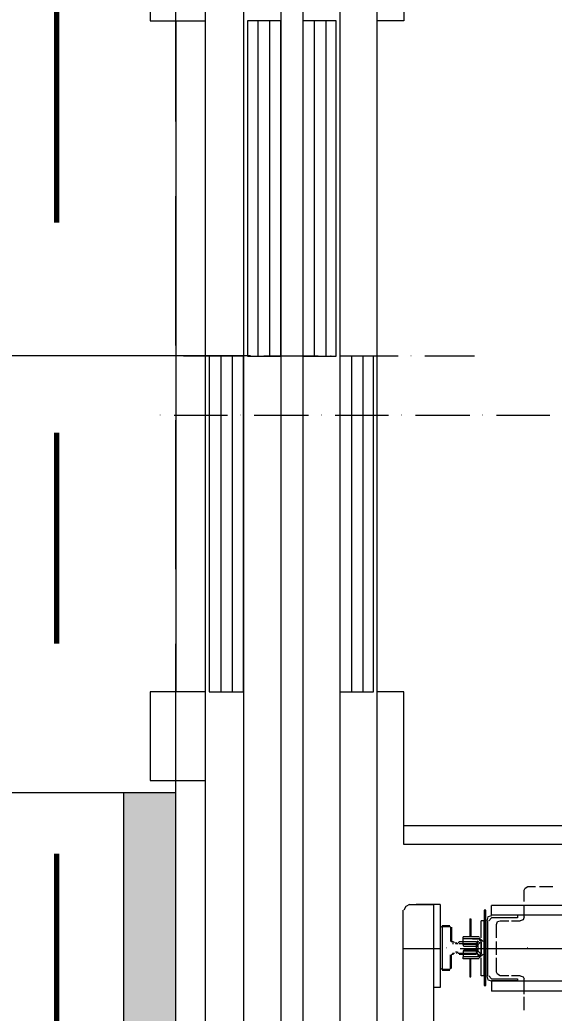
# Model space of a CAD drawing. Header units: metres. Extents: x -223175 to -223082, y -66 to 73.
# Drawn here: x -223171.052 to -223170.336, y -40.707 to -39.376 of the extents above; entities that cross this region are included whole.
import ezdxf
from ezdxf.enums import TextEntityAlignment as Align

# ---------------------------------------------------------------- set-up
doc = ezdxf.new("R2010")
doc.units = ezdxf.units.M
doc.header["$MEASUREMENT"] = 0
doc.linetypes.add('Strichlinie', pattern=[0.564444, 0.282222, -0.282222])
doc.linetypes.add('Strichlinie mittel', pattern=[0.3, 0.2, -0.1])
for name, color, linetype in [('cs-brandschutz.cs', 7, 'Continuous'), ('cs-lift.cs', 7, 'Continuous'), ('cs-wand tr.cs', 7, 'Continuous')]:
    doc.layers.add(name, color=color, linetype=linetype)

# ---------------------------------------------------------------- blocks, each defined once
blk = doc.blocks.new('Rechteckige Türöffnung 21_15')
at = {"layer": 'cs-wand tr.cs', "color": 7, "linetype": 'Strichlinie mittel', "lineweight": 13}
for p, q in [((-0.5866, 0.44), (0.5866, 0.44)), ((-0.5866, 0), (0.5866, 0))]:
    blk.add_line(p, q, dxfattribs=at)
at = {"layer": 'cs-wand tr.cs', "color": 7, "linetype": 'Continuous', "lineweight": 13}
for p, q in [((-0.5866, 0.37), (-0.5866, 0.44)), ((0.5866, 0.37), (0.5866, 0.44)), ((-0.5866, 0.27), (-0.5866, 0.37)), ((0.5866, 0.27), (0.5866, 0.37)), ((-0.5866, 0.07), (-0.5866, 0.27)), ((0.5866, 0.07), (0.5866, 0.27)), ((-0.5866, 0), (-0.5866, 0.07)), ((0.5866, 0), (0.5866, 0.07))]:
    blk.add_line(p, q, dxfattribs=at)
blk = doc.blocks.new('T Marker 21_21')
at = {"layer": 'cs-wand tr.cs', "color": 7, "linetype": 'Continuous', "lineweight": 13}
blk.add_line((0, -0.74), (0, 0.1), dxfattribs=at)
at = {"layer": 'cs-wand tr.cs', "color": 7, "lineweight": 0}
for tag, height, p in [('DUMMY_274', 0.1, (-0.19, -0.3749)), ('DUMMY_272', 0.1, (-0.0264, -0.3733)), ('DUMMY_273', 0.0667, (0.0403, -0.6205))]:
    blk.add_attdef(tag, text='', height=height, rotation=270, dxfattribs=at).set_placement(p, align=Align.BOTTOM_LEFT)
blk = doc.blocks.new('Wand_424', base_point=(-14435.9413, 223170.5178))
at = {"layer": 'cs-wand tr.cs', "linetype": 'Continuous', "lineweight": 0, "true_color": 0x83bf46}
blk.add_hatch(color=83, dxfattribs=at).paths.add_polyline_path([(-14437.6113, 223170.5878), (-14437.5413, 223170.5178), (-14437.1644, 223170.5178), (-14437.1644, 223170.5878)])
at = {"layer": 'cs-wand tr.cs', "color": 7, "linetype": 'Continuous', "lineweight": 13}
for p, q in [((-14437.1644, 223170.5878), (-14437.1644, 223170.7878)), ((-14437.6113, 223170.5878), (-14437.1644, 223170.5878)), ((-14437.1644, 223170.5178), (-14437.1644, 223170.5878))]:
    blk.add_line(p, q, dxfattribs=at)
at = {"layer": 'cs-wand tr.cs', "color": 7, "linetype": 'Continuous', "lineweight": 13, "flags": 128}
blk.add_lwpolyline([(-14437.5413, 223170.5178), (-14437.1644, 223170.5178)], dxfattribs=at)
at = {"layer": 'cs-wand tr.cs', "color": 7, "lineweight": 13}
ref = blk.add_blockref('T Marker 21_21', (-14436.5778, 223170.5178), dxfattribs=dict(at, rotation=180))
ref.add_attrib('DUMMY_272', '117', dxfattribs={"color": 7, "lineweight": 0, "height": 0.1, "rotation": 90}).set_placement((-14436.5515, 223171.0245), align=Align.BOTTOM_LEFT)
ref.add_attrib('DUMMY_274', '200', dxfattribs={"color": 7, "lineweight": 0, "height": 0.1, "rotation": 90}).set_placement((-14436.3878, 223171.0229), align=Align.BOTTOM_LEFT)
ref.add_attrib('DUMMY_275', '5', dxfattribs={"color": 7, "lineweight": 0, "height": 0.0667, "rotation": 90}).set_placement((-14436.6181, 223171.225), align=Align.BOTTOM_LEFT)
at = {"layer": 'cs-wand tr.cs', "color": 7, "linetype": 'Continuous', "lineweight": 13}
blk.add_blockref('Rechteckige Türöffnung 21_15', (-14436.5778, 223170.5178), dxfattribs=at)

msp = doc.modelspace()

# ---------------------------------------------------------------- hatches: boundary and pattern name
at = {"layer": 'cs-lift.cs', "linetype": 'Continuous', "lineweight": 0, "true_color": 0x000000}
for points in [[(-223170.8505, -39.8269), (-223170.8505, -39.8257), (-223170.8518, -39.8257), (-223170.8518, -39.8269)], [(-223170.7431, -39.8269), (-223170.7431, -39.8257), (-223170.7444, -39.8257), (-223170.7444, -39.8269)], [(-223170.6345, -39.8269), (-223170.6345, -39.8257), (-223170.6358, -39.8257), (-223170.6358, -39.8269)], [(-223170.5272, -39.8269), (-223170.5272, -39.8257), (-223170.5284, -39.8257), (-223170.5284, -39.8269)], [(-223170.8633, -39.9062), (-223170.8633, -39.9049), (-223170.8645, -39.9049), (-223170.8645, -39.9062)], [(-223170.7559, -39.9062), (-223170.7559, -39.9049), (-223170.7572, -39.9049), (-223170.7572, -39.9062)], [(-223170.6473, -39.9062), (-223170.6473, -39.9049), (-223170.6486, -39.9049), (-223170.6486, -39.9062)], [(-223170.5399, -39.9062), (-223170.5399, -39.9049), (-223170.5412, -39.9049), (-223170.5412, -39.9062)], [(-223170.4313, -39.9062), (-223170.4313, -39.9049), (-223170.4326, -39.9049), (-223170.4326, -39.9062)], [(-223170.4799, -40.6206), (-223170.4799, -40.6193), (-223170.4811, -40.6193), (-223170.4811, -40.6206)], [(-223170.3712, -40.6206), (-223170.3712, -40.6193), (-223170.3725, -40.6193), (-223170.3725, -40.6206)]]:
    msp.add_hatch(color=18, dxfattribs=at).paths.add_polyline_path(points)

# ---------------------------------------------------------------- linework, layer by layer
at = {"layer": 'cs-brandschutz.cs', "color": 242, "linetype": 'Strichlinie', "lineweight": 70, "true_color": 0xcc0033, "flags": 128}
msp.add_lwpolyline([(-223162.0021, -40.5903), (-223162.0021, -35.7292), (-223167.7421, -35.7292), (-223167.7421, -39.0542), (-223171.0028, -39.0542), (-223171.0028, -40.9242), (-223166.8421, -40.9242), (-223166.8421, -40.5893)], close=True, dxfattribs=at)
at = {"layer": 'cs-lift.cs', "color": 7, "linetype": 'Continuous', "lineweight": 0, "flags": 128}
for points in [[(-223170.8032, -40.7484), (-223170.8032, -39.2416)], [(-223170.7521, -39.2416), (-223170.7521, -40.7484)], [(-223170.7022, -39.2416), (-223170.7022, -40.7484)], [(-223170.5374, -39.3324), (-223170.5374, -39.3771), (-223170.5732, -39.3771)], [(-223170.623, -39.3541), (-223170.623, -40.7484)], [(-223170.8428, -39.3771), (-223170.8428, -40.2768)], [(-223170.7329, -39.3771), (-223170.7329, -39.8269)], [(-223170.7176, -39.3771), (-223170.7176, -39.8269)], [(-223170.6575, -39.3771), (-223170.6575, -39.8269)], [(-223170.6422, -39.3771), (-223170.6422, -39.8269)], [(-223170.761, -39.8269), (-223170.8326, -39.8269)], [(-223170.7827, -39.8269), (-223170.7827, -40.2768)], [(-223170.7674, -39.8269), (-223170.7674, -40.2768)], [(-223170.6524, -39.8269), (-223170.7252, -39.8269)], [(-223170.545, -39.8269), (-223170.6166, -39.8269)], [(-223170.6077, -39.8269), (-223170.6077, -40.2768)], [(-223170.5923, -39.8269), (-223170.5923, -40.2768)], [(-223170.4428, -39.8269), (-223170.5093, -39.8269)], [(-223170.7738, -39.9062), (-223170.8454, -39.9062)], [(-223170.6652, -39.9062), (-223170.738, -39.9062)], [(-223170.5578, -39.9062), (-223170.6294, -39.9062)], [(-223170.4492, -39.9062), (-223170.522, -39.9062)], [(-223170.3418, -39.9062), (-223170.4134, -39.9062)], [(-223170.5374, -40.4813), (-223170.5374, -40.2768), (-223170.5732, -40.2768)], [(-223170.5374, -40.4557), (-223169.138, -40.4557)], [(-223170.5374, -40.4557), (-223170.485, -40.4557)], [(-223169.138, -40.4813), (-223170.5374, -40.4813)], [(-223170.3764, -40.5579), (-223170.3764, -40.5426), (-223170.3751, -40.54), (-223170.3712, -40.5375), (-223170.361, -40.5375)], [(-223170.3559, -40.5375), (-223170.338, -40.5375)], [(-223170.5387, -40.5694), (-223170.5387, -40.7892)], [(-223170.5297, -40.5618), (-223170.5348, -40.5643), (-223170.5374, -40.5694)], [(-223170.5297, -40.5618), (-223170.4978, -40.5618), (-223170.4978, -40.7356)], [(-223170.4888, -40.5618), (-223170.5208, -40.5618)], [(-223170.4888, -40.5618), (-223170.4888, -40.673)], [(-223170.4287, -40.5694), (-223170.43, -40.5694), (-223170.43, -40.6704)], [(-223170.4275, -40.5835), (-223170.4275, -40.5694), (-223170.4287, -40.5694)], [(-223170.4198, -40.5758), (-223170.4198, -40.563)], [(-223169.892, -40.563), (-223170.4198, -40.563)], [(-223170.3764, -40.5784), (-223170.3764, -40.563)], [(-223170.4492, -40.5809), (-223170.4492, -40.6052)], [(-223170.4492, -40.5809), (-223170.4479, -40.5809)], [(-223170.4479, -40.5809), (-223170.4479, -40.6052)], [(-223170.4339, -40.6065), (-223170.4339, -40.5835)], [(-223170.43, -40.5835), (-223170.4339, -40.5835)], [(-223170.43, -40.6576), (-223170.43, -40.5835)], [(-223170.4275, -40.6576), (-223170.4275, -40.5835)], [(-223170.4275, -40.5835), (-223170.4275, -40.6576)], [(-223170.4198, -40.5771), (-223170.4249, -40.5784), (-223170.4262, -40.5835)], [(-223170.4249, -40.6576), (-223170.4249, -40.5835)], [(-223170.4198, -40.5797), (-223170.4236, -40.5835)], [(-223170.4198, -40.5758), (-223170.3853, -40.5758), (-223170.3853, -40.5797), (-223170.4198, -40.5797)], [(-223170.4198, -40.5758), (-223169.892, -40.5758)], [(-223170.4134, -40.6065), (-223170.4134, -40.5886), (-223170.4121, -40.5848), (-223170.4083, -40.5835), (-223170.3968, -40.5835)], [(-223170.393, -40.5835), (-223170.3815, -40.5835)], [(-223170.3764, -40.5784), (-223170.3776, -40.5822), (-223170.3815, -40.5835)], [(-223170.4888, -40.5924), (-223170.4888, -40.6474)], [(-223170.4863, -40.5912), (-223170.4875, -40.5924)], [(-223170.4863, -40.5899), (-223170.476, -40.5899)], [(-223170.4863, -40.5912), (-223170.476, -40.5912)], [(-223170.4863, -40.5924), (-223170.4863, -40.6474)], [(-223170.4748, -40.5924), (-223170.476, -40.5912)], [(-223170.4748, -40.5924), (-223170.4748, -40.6116)], [(-223170.4735, -40.5924), (-223170.4735, -40.6116)], [(-223170.4735, -40.6116), (-223170.4722, -40.6129)], [(-223170.4722, -40.6116), (-223170.4709, -40.6116)], [(-223170.4722, -40.6142), (-223170.4709, -40.6142)], [(-223170.4696, -40.6129), (-223170.4709, -40.6129)], [(-223170.4684, -40.6129), (-223170.4684, -40.6142)], [(-223170.4684, -40.6142), (-223170.4658, -40.6142)], [(-223170.4671, -40.6142), (-223170.4658, -40.6129)], [(-223170.4658, -40.6142), (-223170.4645, -40.6142)], [(-223170.4633, -40.6129), (-223170.4645, -40.6129)], [(-223170.4633, -40.6116), (-223170.4403, -40.6116)], [(-223170.4633, -40.6142), (-223170.4403, -40.6142)], [(-223170.439, -40.618), (-223170.4569, -40.618), (-223170.4581, -40.6154), (-223170.4581, -40.6052)], [(-223170.4364, -40.6052), (-223170.4581, -40.6052)], [(-223170.4466, -40.6078), (-223170.4581, -40.6078)], [(-223170.4454, -40.6078), (-223170.4364, -40.6078), (-223170.4581, -40.6078)], [(-223170.439, -40.6142), (-223170.4403, -40.6129)], [(-223170.4403, -40.6257), (-223170.4403, -40.6142)], [(-223170.439, -40.6129), (-223170.4377, -40.6103)], [(-223170.439, -40.6129), (-223170.439, -40.618)], [(-223170.4364, -40.6129), (-223170.4377, -40.6116)], [(-223170.4377, -40.6154), (-223170.4351, -40.6129)], [(-223170.4377, -40.6257), (-223170.4377, -40.6142)], [(-223170.4313, -40.6116), (-223170.4364, -40.6065)], [(-223170.4339, -40.6116), (-223170.4364, -40.6091)], [(-223170.4134, -40.6295), (-223170.4134, -40.6116)], [(-223170.5387, -40.6206), (-223170.4888, -40.6206)], [(-223170.5387, -40.6206), (-223170.4978, -40.6206)], [(-223170.4722, -40.6269), (-223170.4709, -40.6269)], [(-223170.4709, -40.6269), (-223170.4696, -40.6269)], [(-223170.4658, -40.6257), (-223170.4684, -40.6257)], [(-223170.4671, -40.6269), (-223170.4658, -40.6269)], [(-223170.4658, -40.6257), (-223170.4645, -40.6257)], [(-223170.4645, -40.6269), (-223170.4633, -40.6269)], [(-223170.4633, -40.6269), (-223170.4403, -40.6269)], [(-223170.462, -40.6206), (-223170.3904, -40.6206)], [(-223170.439, -40.6154), (-223170.4581, -40.6154)], [(-223170.4569, -40.6231), (-223170.4581, -40.6244), (-223170.4581, -40.6321)], [(-223170.439, -40.6244), (-223170.4581, -40.6244)], [(-223170.439, -40.6231), (-223170.4569, -40.6231)], [(-223170.4403, -40.6269), (-223170.439, -40.6257)], [(-223170.439, -40.6269), (-223170.439, -40.6231)], [(-223170.439, -40.6269), (-223170.4377, -40.6308)], [(-223170.4377, -40.6244), (-223170.4377, -40.6154)], [(-223170.4377, -40.6206), (-223170.2997, -40.6206)], [(-223170.4377, -40.6244), (-223170.4351, -40.6269), (-223170.4351, -40.6282)], [(-223170.3534, -40.6206), (-223170.2818, -40.6206)], [(-223170.4748, -40.6474), (-223170.4748, -40.6295)], [(-223170.4722, -40.6282), (-223170.4735, -40.6295)], [(-223170.4735, -40.6474), (-223170.4735, -40.6295)], [(-223170.4722, -40.6282), (-223170.4709, -40.6282)], [(-223170.4633, -40.6282), (-223170.4403, -40.6282)], [(-223170.4466, -40.6321), (-223170.4581, -40.6321)], [(-223170.4581, -40.6346), (-223170.4581, -40.6321)], [(-223170.4364, -40.6321), (-223170.4581, -40.6321)], [(-223170.4364, -40.6346), (-223170.4581, -40.6346)], [(-223170.4492, -40.6346), (-223170.4492, -40.6589), (-223170.4479, -40.6589)], [(-223170.4479, -40.6589), (-223170.4479, -40.6346)], [(-223170.4377, -40.6321), (-223170.4454, -40.6321)], [(-223170.4377, -40.6295), (-223170.4364, -40.6282)], [(-223170.4364, -40.6333), (-223170.4313, -40.6282)], [(-223170.4364, -40.6308), (-223170.4339, -40.6282)], [(-223170.4339, -40.6576), (-223170.4339, -40.6333)], [(-223170.4083, -40.6576), (-223170.4121, -40.6551), (-223170.4134, -40.6525), (-223170.4134, -40.6333)], [(-223170.4875, -40.6474), (-223170.4863, -40.6487)], [(-223170.4863, -40.6487), (-223170.476, -40.6487)], [(-223170.4863, -40.65), (-223170.476, -40.65)], [(-223170.476, -40.6487), (-223170.4748, -40.6474)], [(-223170.43, -40.6576), (-223170.4339, -40.6576)], [(-223170.4275, -40.6704), (-223170.4275, -40.6563)], [(-223170.4262, -40.6576), (-223170.4249, -40.6627), (-223170.4198, -40.664)], [(-223170.4236, -40.6576), (-223170.4198, -40.6614)], [(-223170.4198, -40.6614), (-223170.3853, -40.6614), (-223170.3853, -40.664), (-223170.4198, -40.664)], [(-223170.4198, -40.664), (-223170.4198, -40.6781)], [(-223169.892, -40.664), (-223169.892, -40.6781), (-223170.4198, -40.6781)], [(-223170.4198, -40.664), (-223169.892, -40.664)], [(-223170.3968, -40.6576), (-223170.4083, -40.6576)], [(-223170.3815, -40.6576), (-223170.393, -40.6576)], [(-223170.3815, -40.6576), (-223170.3776, -40.6589), (-223170.3764, -40.6614)], [(-223170.3764, -40.6819), (-223170.3764, -40.6614)], [(-223170.4888, -40.673), (-223170.4978, -40.673)], [(-223170.43, -40.6704), (-223170.4275, -40.6704)], [(-223170.3764, -40.7036), (-223170.3764, -40.6857)]]:
    msp.add_lwpolyline(points, dxfattribs=at)
for points in [[(-223170.8032, -39.3771), (-223170.8032, -39.257), (-223170.8773, -39.257), (-223170.8773, -39.3771)], [(-223170.5732, -40.7484), (-223170.5732, -39.3541), (-223170.6728, -39.3541), (-223170.6728, -40.7484)], [(-223170.7022, -39.8269), (-223170.7022, -39.3771), (-223170.747, -39.3771), (-223170.747, -39.8269)], [(-223170.6281, -39.8269), (-223170.6281, -39.3771), (-223170.6728, -39.3771), (-223170.6728, -39.8269)], [(-223170.7521, -40.2768), (-223170.7521, -39.8269), (-223170.7981, -39.8269), (-223170.7981, -40.2768)], [(-223170.5783, -40.2768), (-223170.5783, -39.8269), (-223170.623, -39.8269), (-223170.623, -40.2768)], [(-223170.8032, -40.3956), (-223170.8032, -40.2768), (-223170.8773, -40.2768), (-223170.8773, -40.3956)], [(-223170.4339, -40.6116), (-223170.4339, -40.6282)]]:
    msp.add_lwpolyline(points, close=True, dxfattribs=at)

# ---------------------------------------------------------------- block references
at = {"layer": 'cs-wand tr.cs', "color": 7, "lineweight": 25, "rotation": 90}
msp.add_blockref('Wand_424', (-223170.8428, -39.1892), dxfattribs=at)

doc.saveas('drawing.dxf')
